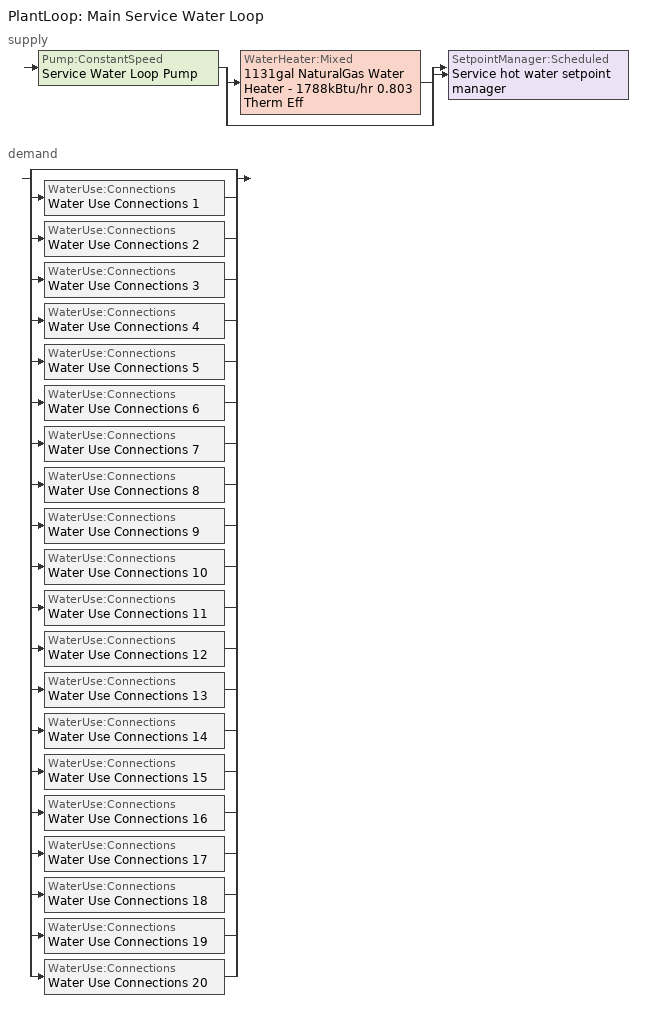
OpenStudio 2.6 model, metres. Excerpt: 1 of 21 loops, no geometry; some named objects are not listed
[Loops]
PlantLoop 'Main Service Water Loop'
 supply: Pump:ConstantSpeed 'Service Water Loop Pump' > split
  | WaterHeater:Mixed '1131gal NaturalGas Water Heater - 1788kBtu/hr 0.803 Therm Eff'
  | bypass
  join > SetpointManager:Scheduled 'Service hot water setpoint manager'
 demand: split
  | bypass
  | WaterUse:Connections 'Water Use Connections 1'
  | WaterUse:Connections 'Water Use Connections 2'
  | WaterUse:Connections 'Water Use Connections 3'
  | WaterUse:Connections 'Water Use Connections 4'
  | WaterUse:Connections 'Water Use Connections 5'
  | WaterUse:Connections 'Water Use Connections 6'
  | WaterUse:Connections 'Water Use Connections 7'
  | WaterUse:Connections 'Water Use Connections 8'
  | WaterUse:Connections 'Water Use Connections 9'
  | WaterUse:Connections 'Water Use Connections 10'
  | WaterUse:Connections 'Water Use Connections 11'
  | WaterUse:Connections 'Water Use Connections 12'
  | WaterUse:Connections 'Water Use Connections 13'
  | WaterUse:Connections 'Water Use Connections 14'
  | WaterUse:Connections 'Water Use Connections 15'
  | WaterUse:Connections 'Water Use Connections 16'
  | WaterUse:Connections 'Water Use Connections 17'
  | WaterUse:Connections 'Water Use Connections 18'
  | WaterUse:Connections 'Water Use Connections 19'
  | WaterUse:Connections 'Water Use Connections 20'
[PlantLoop]
Main Service Water Loop: Glycol Concentration=0; Maximum Loop Temperature {C}=60; Minimum Loop Temperature {C}=10; Plant Loop Volume {m3}=Autocalculate; Load Distribution Scheme=Optimal
[Sizing:Plant]
Main Service Water Loop: Loop Type=Heating; Design Loop Exit Temperature {C}=60; Loop Design Temperature Difference {deltaC}=5; Sizing Option=NonCoincident; Zone Timesteps in Averaging Window=1; Coincident Sizing Factor Mode=None
[SetpointManager:Scheduled]
Service hot water setpoint manager: Control Variable=Temperature; Schedule=Service Water Loop Temp - 140F
[Pump:ConstantSpeed]
Service Water Loop Pump: Rated Flow Rate {m3/s}=autosize; Rated Pump Head {Pa}=142453; Rated Power Consumption {W}=autosize; Motor Efficiency=0.855; Fraction of Motor Inefficiencies to Fluid Stream=0; Pump Control Type=Intermittent; Design Power Sizing Method=PowerPerFlowPerPressure; Design Electric Power per Unit Flow Rate {W/(m3/s)}=348701.1; Design Shaft Power per Unit Flow Rate per Unit Head {W-s/m3-Pa}=1.28205
[WaterHeater:Mixed]
1131gal NaturalGas Water Heater - 1788kBtu/hr 0.803 Therm Eff: Tank Volume {m3}=4.28292; Setpoint Temperature Schedule=Service Water Loop Temp - 140F; Deadband Temperature Difference {deltaC}=2; Maximum Temperature Limit {C}=82.2222; Heater Control Type=Cycle; Heater Maximum Capacity {W}=524048; Heater Fuel Type=NaturalGas; Heater Thermal Efficiency=0.802655; Part Load Factor Curve=SWH-EFFFPLR-NECB2011; Off Cycle Parasitic Fuel Consumption Rate {W}=20; Off Cycle Parasitic Fuel Type=NaturalGas; Off Cycle Parasitic Heat Fraction to Tank=0.8; On Cycle Parasitic Fuel Type=NaturalGas; On Cycle Parasitic Heat Fraction to Tank=0; Ambient Temperature Indicator=Schedule; Ambient Temperature Schedule=Water Heater Ambient Temp Schedule - 70F; Off Cycle Loss Coefficient to Ambient Temperature {W/K}=35.7826; On Cycle Loss Coefficient to Ambient Temperature {W/K}=35.7826; Use Side Effectiveness=1; Source Side Effectiveness=1; Use Side Design Flow Rate {m3/s}=autosize; Source Side Design Flow Rate {m3/s}=autosize; Indirect Water Heating Recovery Time {hr}=1.5; Source Side Flow Control Mode=IndirectHeatPrimarySetpoint
[WaterUse:Connections]
Name | Water Use Equipment Name 1
Water Use Connections 1 | Wholebuilding-automotive facility Service Water Use 0.71gal/min
Water Use Connections 2 | Wholebuilding-convention centre Service Water Use 0.79gal/min
Water Use Connections 3 | Wholebuilding-courthouse Service Water Use 0.63gal/min
Water Use Connections 4 | Wholebuilding-dining - bar lounge/leisure Service Water Use 1.82gal/min
Water Use Connections 5 | Wholebuilding-dining - cafeteria/fast food Service Water Use 1.82gal/min
Water Use Connections 6 | Wholebuilding-dining - family Service Water Use 2.42gal/min
Water Use Connections 7 | Wholebuilding-dormitory Service Water Use 2.63gal/min
Water Use Connections 8 | Wholebuilding-exercise centre Service Water Use 1.42gal/min
Water Use Connections 9 | Wholebuilding-fire station Service Water Use 2.53gal/min
Water Use Connections 10 | Wholebuilding-gymnasium Service Water Use 1.42gal/min
Water Use Connections 11 | Wholebuilding-health care clinic Service Water Use 0.95gal/min
Water Use Connections 12 | Wholebuilding-hospital Service Water Use 0.71gal/min
Water Use Connections 13 | Wholebuilding-hotel/motel Service Water Use 3.16gal/min
Water Use Connections 14 | Wholebuilding-library Service Water Use 0.71gal/min
Water Use Connections 15 | Wholebuilding-long-term care - dwelling units Service Water Use 3.16gal/min
Water Use Connections 16 | Wholebuilding-long-term care - other Service Water Use 3.16gal/min
Water Use Connections 17 | Wholebuilding-manufacturing facility Service Water Use 0.47gal/min
Water Use Connections 18 | Wholebuilding-motion picture theatre Service Water Use 0.79gal/min
Water Use Connections 19 | Wholebuilding-multi-unit residential building Service Water Use 3.16gal/min
Water Use Connections 20 | Wholebuilding-museum Service Water Use 0.47gal/min
[WaterUse:Equipment:Definition]
Name | Peak Flow Rate {m3/s} | Target Temperature Schedule | Sensible Fraction Schedule | Latent Fraction Schedule
Wholebuilding-automotive facility Service Water Use Def 0.71gal/min | 4.48135e-05 | Schedule Ruleset 5 | Schedule Ruleset 3 | Schedule Ruleset 4
Wholebuilding-convention centre Service Water Use Def 0.79gal/min | 4.97928e-05 | Schedule Ruleset 8 | Schedule Ruleset 6 | Schedule Ruleset 7
Wholebuilding-courthouse Service Water Use Def 0.63gal/min | 3.98343e-05 | Schedule Ruleset 11 | Schedule Ruleset 9 | Schedule Ruleset 10
Wholebuilding-dining - bar lounge/leisure Service Water Use Def 1.82gal/min | 0.000114523 | Schedule Ruleset 14 | Schedule Ruleset 12 | Schedule Ruleset 13
Wholebuilding-dining - cafeteria/fast food Service Water Use Def 1.82gal/min | 0.000114523 | Schedule Ruleset 17 | Schedule Ruleset 15 | Schedule Ruleset 16
Wholebuilding-dining - family Service Water Use Def 2.42gal/min | 0.000152698 | Schedule Ruleset 20 | Schedule Ruleset 18 | Schedule Ruleset 19
Wholebuilding-dormitory Service Water Use Def 2.63gal/min | 0.000165976 | Schedule Ruleset 23 | Schedule Ruleset 21 | Schedule Ruleset 22
Wholebuilding-exercise centre Service Water Use Def 1.42gal/min | 8.96271e-05 | Schedule Ruleset 26 | Schedule Ruleset 24 | Schedule Ruleset 25
Wholebuilding-fire station Service Water Use Def 2.53gal/min | 0.000159337 | Schedule Ruleset 29 | Schedule Ruleset 27 | Schedule Ruleset 28
Wholebuilding-gymnasium Service Water Use Def 1.42gal/min | 8.96271e-05 | Schedule Ruleset 32 | Schedule Ruleset 30 | Schedule Ruleset 31
Wholebuilding-health care clinic Service Water Use Def 0.95gal/min | 5.97514e-05 | Schedule Ruleset 35 | Schedule Ruleset 33 | Schedule Ruleset 34
Wholebuilding-hospital Service Water Use Def 0.71gal/min | 4.48135e-05 | Schedule Ruleset 38 | Schedule Ruleset 36 | Schedule Ruleset 37
Wholebuilding-hotel/motel Service Water Use Def 3.16gal/min | 0.000199171 | Schedule Ruleset 41 | Schedule Ruleset 39 | Schedule Ruleset 40
Wholebuilding-library Service Water Use Def 0.71gal/min | 4.48135e-05 | Schedule Ruleset 44 | Schedule Ruleset 42 | Schedule Ruleset 43
Wholebuilding-long-term care - dwelling units Service Water Use Def 3.16gal/min | 0.000199171 | Schedule Ruleset 47 | Schedule Ruleset 45 | Schedule Ruleset 46
Wholebuilding-long-term care - other Service Water Use Def 3.16gal/min | 0.000199171 | Schedule Ruleset 50 | Schedule Ruleset 48 | Schedule Ruleset 49
Wholebuilding-manufacturing facility Service Water Use Def 0.47gal/min | 2.98757e-05 | Schedule Ruleset 53 | Schedule Ruleset 51 | Schedule Ruleset 52
Wholebuilding-motion picture theatre Service Water Use Def 0.79gal/min | 4.97928e-05 | Schedule Ruleset 56 | Schedule Ruleset 54 | Schedule Ruleset 55
Wholebuilding-multi-unit residential building Service Water Use Def 3.16gal/min | 0.000199171 | Schedule Ruleset 59 | Schedule Ruleset 57 | Schedule Ruleset 58
Wholebuilding-museum Service Water Use Def 0.47gal/min | 2.98757e-05 | Schedule Ruleset 62 | Schedule Ruleset 60 | Schedule Ruleset 61
[WaterUse:Equipment]
Name | Water Use Equipment Definition | Space | Flow Rate Fraction Schedule
Wholebuilding-automotive facility Service Water Use 0.71gal/min | Wholebuilding-automotive facility Service Water Use Def 0.71gal/min | WholeBuilding-Automotive facility | NECB-E-Service Water Heating
Wholebuilding-convention centre Service Water Use 0.79gal/min | Wholebuilding-convention centre Service Water Use Def 0.79gal/min | WholeBuilding-Convention centre | NECB-C-Service Water Heating
Wholebuilding-courthouse Service Water Use 0.63gal/min | Wholebuilding-courthouse Service Water Use Def 0.63gal/min | WholeBuilding-Courthouse | NECB-A-Service Water Heating
Wholebuilding-dining - bar lounge/leisure Service Water Use 1.82gal/min | Wholebuilding-dining - bar lounge/leisure Service Water Use Def 1.82gal/min | WholeBuilding-Dining - bar lounge/leisure | NECB-B-Service Water Heating
Wholebuilding-dining - cafeteria/fast food Service Water Use 1.82gal/min | Wholebuilding-dining - cafeteria/fast food Service Water Use Def 1.82gal/min | WholeBuilding-Dining - cafeteria/fast food | NECB-B-Service Water Heating
Wholebuilding-dining - family Service Water Use 2.42gal/min | Wholebuilding-dining - family Service Water Use Def 2.42gal/min | WholeBuilding-Dining - family | NECB-B-Service Water Heating
Wholebuilding-dormitory Service Water Use 2.63gal/min | Wholebuilding-dormitory Service Water Use Def 2.63gal/min | WholeBuilding-Dormitory | NECB-G-Service Water Heating
Wholebuilding-exercise centre Service Water Use 1.42gal/min | Wholebuilding-exercise centre Service Water Use Def 1.42gal/min | WholeBuilding-Exercise centre | NECB-B-Service Water Heating
Wholebuilding-fire station Service Water Use 2.53gal/min | Wholebuilding-fire station Service Water Use Def 2.53gal/min | WholeBuilding-Fire station | NECB-F-Service Water Heating
Wholebuilding-gymnasium Service Water Use 1.42gal/min | Wholebuilding-gymnasium Service Water Use Def 1.42gal/min | WholeBuilding-Gymnasium | NECB-B-Service Water Heating
Wholebuilding-health care clinic Service Water Use 0.95gal/min | Wholebuilding-health care clinic Service Water Use Def 0.95gal/min | WholeBuilding-Health care clinic | NECB-A-Service Water Heating
Wholebuilding-hospital Service Water Use 0.71gal/min | Wholebuilding-hospital Service Water Use Def 0.71gal/min | WholeBuilding-Hospital | NECB-H-Service Water Heating
Wholebuilding-hotel/motel Service Water Use 3.16gal/min | Wholebuilding-hotel/motel Service Water Use Def 3.16gal/min | WholeBuilding-Hotel/Motel | NECB-F-Service Water Heating
Wholebuilding-library Service Water Use 0.71gal/min | Wholebuilding-library Service Water Use Def 0.71gal/min | WholeBuilding-Library | NECB-C-Service Water Heating
Wholebuilding-long-term care - dwelling units Service Water Use 3.16gal/min | Wholebuilding-long-term care - dwelling units Service Water Use Def 3.16gal/min | WholeBuilding-Long-term care - dwelling units | NECB-J-Service Water Heating
Wholebuilding-long-term care - other Service Water Use 3.16gal/min | Wholebuilding-long-term care - other Service Water Use Def 3.16gal/min | WholeBuilding-Long-term care - other | NECB-B-Service Water Heating
Wholebuilding-manufacturing facility Service Water Use 0.47gal/min | Wholebuilding-manufacturing facility Service Water Use Def 0.47gal/min | WholeBuilding-Manufacturing facility | NECB-A-Service Water Heating
Wholebuilding-motion picture theatre Service Water Use 0.79gal/min | Wholebuilding-motion picture theatre Service Water Use Def 0.79gal/min | WholeBuilding-Motion picture theatre | NECB-C-Service Water Heating
Wholebuilding-multi-unit residential building Service Water Use 3.16gal/min | Wholebuilding-multi-unit residential building Service Water Use Def 3.16gal/min | WholeBuilding-Multi-unit residential building | NECB-G-Service Water Heating
Wholebuilding-museum Service Water Use 0.47gal/min | Wholebuilding-museum Service Water Use Def 0.47gal/min | WholeBuilding-Museum | NECB-C-Service Water Heating
[Schedule:Ruleset]
Name | Default Day Schedule
Service Water Loop Temp - 140F | Service Water Loop Temp - 140F Default
Water Heater Ambient Temp Schedule - 70F | Water Heater Ambient Temp Schedule - 70F Default
Schedule Ruleset 3 | Schedule Day 12
Schedule Ruleset 4 | Schedule Day 13
Schedule Ruleset 5 | Schedule Day 14
NECB-E-Service Water Heating | NECB-E-Service Water Heating Default
Schedule Ruleset 6 | Schedule Day 15
Schedule Ruleset 7 | Schedule Day 16
Schedule Ruleset 8 | Schedule Day 17
NECB-C-Service Water Heating | NECB-C-Service Water Heating Default
Schedule Ruleset 9 | Schedule Day 18
Schedule Ruleset 10 | Schedule Day 19
Schedule Ruleset 11 | Schedule Day 20
NECB-A-Service Water Heating | NECB-A-Service Water Heating Default
Schedule Ruleset 12 | Schedule Day 21
Schedule Ruleset 13 | Schedule Day 22
Schedule Ruleset 14 | Schedule Day 23
NECB-B-Service Water Heating | NECB-B-Service Water Heating Default
Schedule Ruleset 15 | Schedule Day 24
Schedule Ruleset 16 | Schedule Day 25
Schedule Ruleset 17 | Schedule Day 26
Schedule Ruleset 18 | Schedule Day 27
Schedule Ruleset 19 | Schedule Day 28
Schedule Ruleset 20 | Schedule Day 29
Schedule Ruleset 21 | Schedule Day 30
Schedule Ruleset 22 | Schedule Day 31
Schedule Ruleset 23 | Schedule Day 32
NECB-G-Service Water Heating | NECB-G-Service Water Heating Default
Schedule Ruleset 24 | Schedule Day 33
Schedule Ruleset 25 | Schedule Day 34
Schedule Ruleset 26 | Schedule Day 35
Schedule Ruleset 27 | Schedule Day 36
Schedule Ruleset 28 | Schedule Day 37
Schedule Ruleset 29 | Schedule Day 38
NECB-F-Service Water Heating | NECB-F-Service Water Heating Default
Schedule Ruleset 30 | Schedule Day 39
Schedule Ruleset 31 | Schedule Day 40
Schedule Ruleset 32 | Schedule Day 41
Schedule Ruleset 33 | Schedule Day 42
Schedule Ruleset 34 | Schedule Day 43
Schedule Ruleset 35 | Schedule Day 44
Schedule Ruleset 36 | Schedule Day 45
Schedule Ruleset 37 | Schedule Day 46
Schedule Ruleset 38 | Schedule Day 47
NECB-H-Service Water Heating | NECB-H-Service Water Heating Default
Schedule Ruleset 39 | Schedule Day 48
Schedule Ruleset 40 | Schedule Day 49
Schedule Ruleset 41 | Schedule Day 50
Schedule Ruleset 42 | Schedule Day 51
Schedule Ruleset 43 | Schedule Day 52
Schedule Ruleset 44 | Schedule Day 53
Schedule Ruleset 45 | Schedule Day 54
Schedule Ruleset 46 | Schedule Day 55
Schedule Ruleset 47 | Schedule Day 56
NECB-J-Service Water Heating | NECB-J-Service Water Heating Default
Schedule Ruleset 48 | Schedule Day 57
Schedule Ruleset 49 | Schedule Day 58
Schedule Ruleset 50 | Schedule Day 59
Schedule Ruleset 51 | Schedule Day 60
Schedule Ruleset 52 | Schedule Day 61
Schedule Ruleset 53 | Schedule Day 62
Schedule Ruleset 54 | Schedule Day 63
Schedule Ruleset 55 | Schedule Day 64
Schedule Ruleset 56 | Schedule Day 65
Schedule Ruleset 57 | Schedule Day 66
Schedule Ruleset 58 | Schedule Day 67
Schedule Ruleset 59 | Schedule Day 68
Schedule Ruleset 60 | Schedule Day 69
Schedule Ruleset 61 | Schedule Day 70
Schedule Ruleset 62 | Schedule Day 71
[Schedule:Day]
Service Water Loop Temp - 140F Default; Schedule Day 14; Schedule Day 17; Schedule Day 20; Schedule Day 23; Schedule Day 26; Schedule Day 29; Schedule Day 32; Schedule Day 35; Schedule Day 38; Schedule Day 41; Schedule Day 44; Schedule Day 47; Schedule Day 50; Schedule Day 53; Schedule Day 56; Schedule Day 59; Schedule Day 62; Schedule Day 65; Schedule Day 68; Schedule Day 71: 24, 0, 60
Water Heater Ambient Temp Schedule - 70F Default: 24, 0, 21.1111
Schedule Day 12; Schedule Day 15; Schedule Day 18; Schedule Day 21; Schedule Day 24; Schedule Day 27; Schedule Day 30; Schedule Day 33; Schedule Day 36; Schedule Day 39; Schedule Day 42; Schedule Day 45; Schedule Day 48; Schedule Day 51; Schedule Day 54; Schedule Day 57; Schedule Day 60; Schedule Day 63; Schedule Day 66; Schedule Day 69: 24, 0, 0.2
Schedule Day 13; NECB-E-Service Water Heating Sun|Hol Day; Schedule Day 16; Schedule Day 19; NECB-A-Service Water Heating Sat Day; NECB-A-Service Water Heating Sun|Hol Day; Schedule Day 22; Schedule Day 25; Schedule Day 28; Schedule Day 31; Schedule Day 34; Schedule Day 37; Schedule Day 40; Schedule Day 43; Schedule Day 46; Schedule Day 49; Schedule Day 52; Schedule Day 55; Schedule Day 58; Schedule Day 61; Schedule Day 64; Schedule Day 67; Schedule Day 70: 24, 0, 0.05
NECB-E-Service Water Heating Default; NECB-E-Service Water Heating Default|Wkdy Day: 8, 0, 0.05, 9, 0, 0.1, 10, 0, 0.4, 12, 0, 0.5, 13, 0, 0.7, 14, 0, 0.9, 15, 0, 0.8, 16, 0, 0.7, 17, 0, 0.8, 18, 0, 0.3, 24, 0, 0.05
NECB-E-Service Water Heating Sat Day: 10, 0, 0.05, 12, 0, 0.2, 13, 0, 0.4, 16, 0, 0.2, 24, 0, 0.05
NECB-C-Service Water Heating Default; NECB-C-Service Water Heating Default|Wkdy Day: 8, 0, 0.05, 9, 0, 0.1, 10, 0, 0.2, 11, 0, 0.3, 12, 0, 0.4, 16, 0, 0.8, 17, 0, 0.6, 18, 0, 0.4, 19, 0, 0.3, 21, 0, 0.2, 24, 0, 0.05
NECB-C-Service Water Heating Sat Day: 8, 0, 0.05, 9, 0, 0.1, 10, 0, 0.2, 11, 0, 0.3, 12, 0, 0.5, 16, 0, 0.9, 17, 0, 0.7, 18, 0, 0.5, 19, 0, 0.3, 21, 0, 0.2, 24, 0, 0.05
NECB-C-Service Water Heating Sun|Hol Day: 8, 0, 0.05, 9, 0, 0.1, 10, 0, 0.2, 11, 0, 0.3, 12, 0, 0.5, 17, 0, 0.9, 18, 0, 0.5, 19, 0, 0.3, 24, 0, 0.05
NECB-A-Service Water Heating Default; NECB-A-Service Water Heating Default|Wkdy Day: 7, 0, 0.05, 8, 0, 0.1, 10, 0, 0.5, 16, 0, 0.9, 17, 0, 0.7, 18, 0, 0.5, 19, 0, 0.3, 22, 0, 0.2, 24, 0, 0.05
NECB-B-Service Water Heating Default; NECB-B-Service Water Heating Default|Wkdy Day: 1, 0, 0.6, 2, 0, 0.5, 9, 0, 0.05, 11, 0, 0.7, 12, 0, 0.4, 13, 0, 0.5, 15, 0, 0.6, 16, 0, 0.4, 18, 0, 0.3, 19, 0, 0.4, 20, 0, 0.5, 22, 0, 0.8, 24, 0, 0.9
NECB-B-Service Water Heating Sat Day: 1, 0, 0.7, 2, 0, 0.6, 9, 0, 0.05, 11, 0, 0.7, 12, 0, 0.4, 13, 0, 0.5, 15, 0, 0.6, 16, 0, 0.4, 18, 0, 0.3, 19, 0, 0.4, 20, 0, 0.5, 22, 0, 0.8, 24, 0, 0.9
NECB-B-Service Water Heating Sun|Hol Day: 1, 0, 0.5, 2, 0, 0.6, 9, 0, 0.05, 11, 0, 0.7, 12, 0, 0.4, 13, 0, 0.5, 15, 0, 0.6, 16, 0, 0.4, 18, 0, 0.3, 19, 0, 0.4, 20, 0, 0.5, 22, 0, 0.8, 24, 0, 0.5
NECB-G-Service Water Heating Default; NECB-G-Service Water Heating Default|Wkdy Day: 1, 0, 0.1, 6, 0, 0.05, 7, 0, 0.2, 8, 0, 0.8, 9, 0, 0.7, 10, 0, 0.5, 11, 0, 0.4, 14, 0, 0.2, 15, 0, 0.3, 17, 0, 0.5, 19, 0, 0.7, 21, 0, 0.4, 23, 0, 0.2, 24, 0, 0.1
NECB-G-Service Water Heating Sat Day: 1, 0, 0.1, 7, 0, 0.05, 8, 0, 0.2, 11, 0, 0.5, 15, 0, 0.3, 16, 0, 0.7, 17, 0, 0.9, 19, 0, 0.7, 20, 0, 0.6, 21, 0, 0.5, 22, 0, 0.4, 23, 0, 0.3, 24, 0, 0.2
NECB-G-Service Water Heating Sun|Hol Day: 1, 0, 0.1, 8, 0, 0.05, 9, 0, 0.2, 11, 0, 0.3, 13, 0, 0.2, 14, 0, 0.3, 15, 0, 0.4, 16, 0, 0.5, 17, 0, 0.6, 18, 0, 0.7, 19, 0, 0.4, 20, 0, 0.3, 24, 0, 0.2
NECB-F-Service Water Heating Default; NECB-F-Service Water Heating Default|Wkdy Day; NECB-F-Service Water Heating Sat Day; NECB-F-Service Water Heating Sun|Hol Day: 1, 0, 0.35, 2, 0, 0.21, 3, 0, 0.14, 5, 0, 0.07, 6, 0, 0.14, 7, 0, 0.28, 8, 0, 0.42, 9, 0, 0.63, 10, 0, 0.49, 12, 0, 0.35, 13, 0, 0.28, 14, 0, 0.35, 15, 0, 0.28, 19, 0, 0.21, 20, 0, 0.35, 24, 0, 0.49
NECB-H-Service Water Heating Default; NECB-H-Service Water Heating Default|Wkdy Day; NECB-H-Service Water Heating Sat Day; NECB-H-Service Water Heating Sun|Hol Day: 24, 0, 0.9
NECB-J-Service Water Heating Default; NECB-J-Service Water Heating Default|Wkdy Day: 5, 0, 0.1, 6, 0, 0.2, 7, 0, 0.4, 21, 0, 0.6, 22, 0, 0.3, 24, 0, 0.1
NECB-J-Service Water Heating Sat Day: 1, 0, 0.5, 2, 0, 0.3, 3, 0, 0.2, 5, 0, 0.1, 6, 0, 0.2, 7, 0, 0.4, 8, 0, 0.5, 9, 0, 0.8, 10, 0, 0.6, 15, 0, 0.5, 16, 0, 0.4, 19, 0, 0.3, 20, 0, 0.5, 24, 0, 0.7
NECB-J-Service Water Heating Sun|Hol Day: 1, 0, 0.5, 2, 0, 0.3, 3, 0, 0.2, 5, 0, 0.1, 6, 0, 0.2, 8, 0, 0.4, 9, 0, 0.6, 10, 0, 0.9, 11, 0, 0.7, 14, 0, 0.5, 15, 0, 0.4, 19, 0, 0.3, 20, 0, 0.4, 24, 0, 0.6
[Schedule:Rule] Date Specification Type=DateRange; Start Month=1; Start Day=1; End Month=12; End Day=31
Name | Schedule Ruleset | Rule Order | Day Schedule | Apply Monday | Apply Tuesday | Apply Wednesday | Apply Thursday | Apply Friday | Apply Saturday | Apply Sunday
Schedule Rule 128 | NECB-E-Service Water Heating | 2 | NECB-E-Service Water Heating Default|Wkdy Day | Yes | Yes | Yes | Yes | Yes
Schedule Rule 129 | NECB-E-Service Water Heating | 1 | NECB-E-Service Water Heating Sat Day |  |  |  |  |  | Yes
Schedule Rule 130 | NECB-E-Service Water Heating | 0 | NECB-E-Service Water Heating Sun|Hol Day |  |  |  |  |  |  | Yes
Schedule Rule 131 | NECB-C-Service Water Heating | 2 | NECB-C-Service Water Heating Default|Wkdy Day | Yes | Yes | Yes | Yes | Yes
Schedule Rule 132 | NECB-C-Service Water Heating | 1 | NECB-C-Service Water Heating Sat Day |  |  |  |  |  | Yes
Schedule Rule 133 | NECB-C-Service Water Heating | 0 | NECB-C-Service Water Heating Sun|Hol Day |  |  |  |  |  |  | Yes
Schedule Rule 134 | NECB-A-Service Water Heating | 2 | NECB-A-Service Water Heating Default|Wkdy Day | Yes | Yes | Yes | Yes | Yes
Schedule Rule 135 | NECB-A-Service Water Heating | 1 | NECB-A-Service Water Heating Sat Day |  |  |  |  |  | Yes
Schedule Rule 136 | NECB-A-Service Water Heating | 0 | NECB-A-Service Water Heating Sun|Hol Day |  |  |  |  |  |  | Yes
Schedule Rule 137 | NECB-B-Service Water Heating | 2 | NECB-B-Service Water Heating Default|Wkdy Day | Yes | Yes | Yes | Yes | Yes
Schedule Rule 138 | NECB-B-Service Water Heating | 1 | NECB-B-Service Water Heating Sat Day |  |  |  |  |  | Yes
Schedule Rule 139 | NECB-B-Service Water Heating | 0 | NECB-B-Service Water Heating Sun|Hol Day |  |  |  |  |  |  | Yes
Schedule Rule 140 | NECB-G-Service Water Heating | 2 | NECB-G-Service Water Heating Default|Wkdy Day | Yes | Yes | Yes | Yes | Yes
Schedule Rule 141 | NECB-G-Service Water Heating | 1 | NECB-G-Service Water Heating Sat Day |  |  |  |  |  | Yes
Schedule Rule 142 | NECB-G-Service Water Heating | 0 | NECB-G-Service Water Heating Sun|Hol Day |  |  |  |  |  |  | Yes
Schedule Rule 143 | NECB-F-Service Water Heating | 2 | NECB-F-Service Water Heating Default|Wkdy Day | Yes | Yes | Yes | Yes | Yes
Schedule Rule 144 | NECB-F-Service Water Heating | 1 | NECB-F-Service Water Heating Sat Day |  |  |  |  |  | Yes
Schedule Rule 145 | NECB-F-Service Water Heating | 0 | NECB-F-Service Water Heating Sun|Hol Day |  |  |  |  |  |  | Yes
Schedule Rule 146 | NECB-H-Service Water Heating | 2 | NECB-H-Service Water Heating Default|Wkdy Day | Yes | Yes | Yes | Yes | Yes
Schedule Rule 147 | NECB-H-Service Water Heating | 1 | NECB-H-Service Water Heating Sat Day |  |  |  |  |  | Yes
Schedule Rule 148 | NECB-H-Service Water Heating | 0 | NECB-H-Service Water Heating Sun|Hol Day |  |  |  |  |  |  | Yes
Schedule Rule 149 | NECB-J-Service Water Heating | 2 | NECB-J-Service Water Heating Default|Wkdy Day | Yes | Yes | Yes | Yes | Yes
Schedule Rule 150 | NECB-J-Service Water Heating | 1 | NECB-J-Service Water Heating Sat Day |  |  |  |  |  | Yes
Schedule Rule 151 | NECB-J-Service Water Heating | 0 | NECB-J-Service Water Heating Sun|Hol Day |  |  |  |  |  |  | Yes
[Curve:Cubic]
SWH-EFFFPLR-NECB2011: Coefficient1 Constant=0.7576; Coefficient2 x=1.0071; Coefficient3 x**2=-1.4443; Coefficient4 x**3=0.6844; Minimum Value of x=0; Maximum Value of x=1
